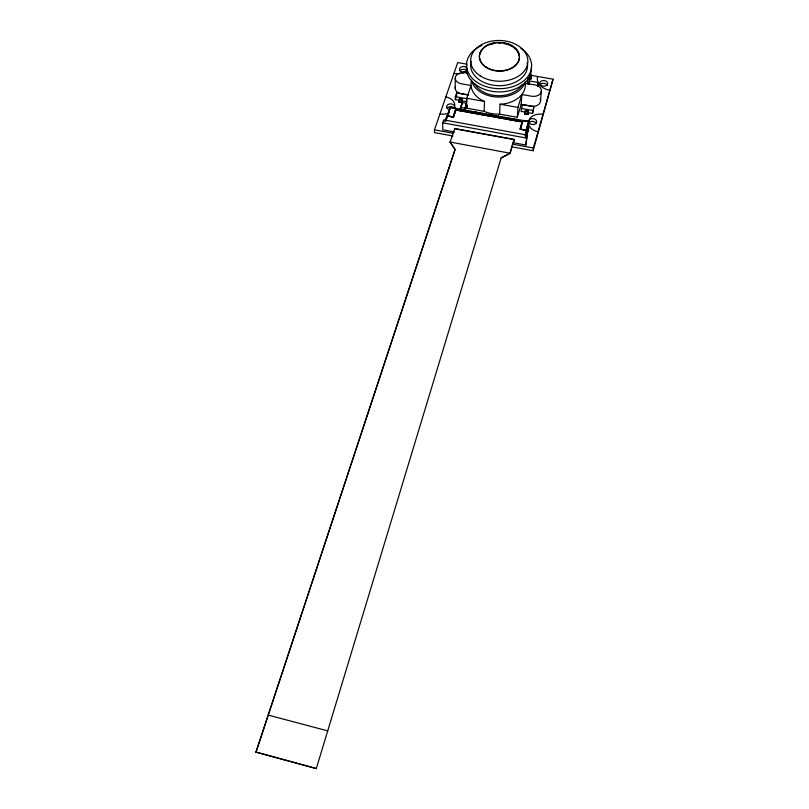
<?xml version="1.0" encoding="UTF-8"?>
<svg xmlns="http://www.w3.org/2000/svg" width="809" height="809" viewBox="0 0 809 809"><rect width="100%" height="100%" fill="white"/><g stroke="black" fill="none" stroke-linecap="round" stroke-linejoin="round"><path stroke-width="1.21" d="M447.64 115.96L453.141 116.961L456.013 108.295L450.542 107.304L445.708 121.522M450.097 108.659L450.107 107.526L455.821 108.396L450.542 107.304M256.008 752.249L455.073 149.564L450.107 142.03L510.014 153.225L501.145 157.957L316.309 768.55L255.937 752.097L455.083 149.422L450.107 142.172M453.485 117.032L447.195 115.889L453.485 117.174L455.922 109.802L522.27 121.765L520.076 129.248L526.477 130.411L520.086 129.106L522.27 121.765M455.184 88.302L455.255 78.331M459.825 100.417L455.315 99.608L455.336 96.645L456.63 92.833L467.926 94.835M453.485 117.174L455.922 109.802M456.61 95.806L456.63 92.833M460.23 110.863L460.715 109.336L460.23 110.863L455.922 109.943M458.915 102.268L459.472 98.749L462.485 99.285L462.05 102.409L458.915 102.268L459.472 98.749M459.148 109.144L456.013 108.436M460.432 109.255L462.131 102.45L460.159 109.903M458.915 101.934L466.409 103.218L464.154 111.571L462.576 111.288L463.061 109.842M464.154 111.571L468.077 112.279L468.553 110.691L470.909 111.258M464.629 110.125L466.409 103.218M470.959 87.999L471 85.43L466.651 98.658L466.601 101.631L462.091 100.822M484.156 111.349L466.581 108.163L466.763 98.263L484.5 101.449L484.156 111.349A26.96 19.608 1.3 0 0 499.568 114.12L517.305 117.285L521.168 104.432L521.906 94.431M466.985 110.55L460.24 109.215L462.07 103.764M468.077 112.279L472.001 112.987L472.476 111.399L474.832 111.966M472.001 112.987L475.935 113.695L476.41 112.107L478.766 112.673M475.935 113.695L476.41 112.107M486.644 114.089L484.278 113.523L483.812 115.111L482.235 114.827L482.71 113.24L480.344 112.815L479.868 114.403L475.935 113.553M479.868 114.403L482.235 114.827M483.812 115.111L484.278 113.523M494.532 115.515L492.175 114.949L491.71 116.536L490.123 116.253L490.588 114.666L488.221 114.231L487.756 115.829L483.822 114.969M487.756 115.829L490.123 116.253M491.71 116.536L492.175 114.949M502.44 116.941L500.073 116.375L499.618 117.962L498.031 117.679L498.496 116.081L496.119 115.657L495.664 117.254L491.71 116.395M495.664 117.254L498.031 117.679M499.568 114.12L500.053 104.23A27.203 19.669 1.3 0 0 525.274 83.266L535.062 84.905A8.05 5.825 2.6 0 1 541.261 91.963A8.05 5.825 2.6 0 1 531.705 96.241L521.856 94.501L517.962 107.395L517.305 117.285M499.618 117.962L500.073 116.375M506.404 117.649L504.037 117.083L503.582 118.68L499.628 117.821M501.145 157.957L510.004 153.366L514.15 139.472M503.582 118.68L507.546 119.398L508.001 117.801L510.378 118.225L509.923 119.823L511.51 120.106L511.966 118.508L514.332 119.085M507.546 119.398L509.923 119.823M511.51 120.106L515.485 120.824L515.93 119.226L518.306 119.793M510.004 153.366L514.039 139.633L454.547 128.762M515.485 120.824L515.93 119.226M528.681 121.38L526.123 130.188L528.681 121.38L519.904 119.944L519.459 121.542L515.495 120.683M519.459 121.542L522.26 121.906M527.953 112.613L532.544 113.432L533.92 106.586L522.432 104.543L521.067 111.379L525.658 112.198M524.768 114.069L525.395 110.53L528.459 111.076L527.953 114.211L524.768 114.069L525.395 110.53M528.499 78.16L527.286 84.065M529.44 79.049L530.289 74.974L531.644 75.207L530.795 79.282L527.428 78.554M529.349 83.964L529.501 81.972M527.832 114.615L528.459 111.076M454.547 128.479L514.059 139.35L513.826 142.829L525.799 145.013L527.195 135.073L443.747 119.894L442.745 122.816L442.776 129.814L454.527 131.968M530.795 79.282L531.644 75.207M527.195 135.073L525.799 145.013M528.671 121.522L523.251 120.693L529.025 121.734L525.092 135.973M532.544 113.432L533.92 106.586M538.389 85.552L538.379 82.397L537.398 85.714M512.178 146.884L533.141 150.737L533.374 147.976L553.063 79.181L530.31 75.217M540.564 100.377L541.423 90.426M553.063 79.181L533.141 150.737M461.929 102.47L462.485 99.285M526.325 134.982L528.125 125.648L526.204 138.288M526.153 135.679L528.59 127.357L526.295 136.033M526.174 137.156L528.742 128.358L526.163 137.297M537.611 86.057L538.642 82.558L529.571 80.981L528.53 84.47M525.193 134.709L529.025 121.734M523.099 120.369L520.521 129.167L526.133 130.047M528.773 84.207L529.571 80.981M517.871 121.259L518.316 119.651M513.897 120.541L514.342 118.943M509.933 119.681L510.378 118.225M505.959 119.105L506.414 117.507M501.995 118.397L502.45 116.799M498.041 117.538L498.496 116.081M494.077 116.961L494.542 115.374M490.133 116.112L490.588 114.666M486.179 115.545L486.644 113.948M482.245 114.686L482.71 113.24M478.301 114.12L478.766 112.532M474.357 113.412L474.832 111.824M470.433 112.704L470.909 111.116M466.5 111.996L466.985 110.459M464.902 110.054L466.712 104.604M464.811 110.742L466.702 105.049M466.581 108.163L467.349 105.848M450.107 142.303L454.688 128.601M458.663 110.58L459.148 109.003M453.141 116.82L456.013 108.295M455.315 99.608L455.963 97.707M445.708 120.258L450.107 107.526M452.989 136.003L434.494 132.605L434.453 129.834L457.712 62.576L467.005 64.194M444.728 121.34L449.167 111.389M529.531 121.471L528.823 122.917A4.025 2.973 2.8 0 1 532.726 121.39A4.025 2.973 2.8 0 1 536.225 123.514M454.112 108.204L454.84 105.221A11.933 8.747 -0.8 0 0 445.83 96.949M529.571 77.391L530.916 77.624M463.709 72.041L467.43 72.699M467.501 73.073L465.094 72.648A7.959 5.734 -0.1 0 0 455.477 76.865A7.959 5.734 -0.1 0 0 461.312 83.792L471.01 85.511M500.053 104.23L517.962 107.395M468.391 95.027L461.181 93.743A7.888 5.724 0 0 1 455.416 86.816M521.168 104.432L530.937 106.161A7.979 5.805 2.7 0 0 538.531 104.533A7.979 5.805 2.7 0 0 540.179 98.88M455.336 96.645L466.651 98.658M521.279 108.416L532.787 110.469M459.33 99.143L462.475 99.618M525.274 110.934L528.429 111.409M459.33 99.638L462.344 100.174M525.233 111.42L528.297 111.976M459.057 101.368L462.07 101.904M524.93 113.159L527.994 113.705M524.798 113.735L527.953 114.211M460.452 107.455L464.74 108.224M459.097 109.286L460.665 109.569M463.011 109.994L464.578 110.277M466.935 110.691L468.502 110.975M470.858 111.399L472.426 111.682M474.782 112.107L476.359 112.39M478.716 112.815L480.293 113.098M482.66 113.533L484.227 113.816M486.593 114.241L488.171 114.524M490.537 114.949L492.115 115.232M494.491 115.657L496.069 115.94M498.445 116.375L500.023 116.658M502.399 117.083L503.987 117.366M506.363 117.801L507.941 118.084M510.327 118.508L511.915 118.802M514.291 119.226L515.879 119.51M518.266 119.944L519.853 120.228M460.23 110.772L462.586 111.197M442.745 122.816L526.325 138.046M434.453 129.834L453 133.232M512.35 144.123L533.374 147.976M255.937 752.097L316.309 768.55M268.264 715.116L327.716 730.871M520.986 48.398A32.572 23.279 1.2 0 1 521.026 82.811A32.572 23.279 1.2 0 1 473.083 79.161A32.572 23.279 1.2 0 1 481.931 45.425M484.5 101.449A27.203 19.669 1.3 0 1 471.222 81.588M525.263 81.82A27.385 19.709 1.2 0 1 497.707 97.06A27.385 19.709 1.2 0 1 471.445 80.142M531.27 67.036A32.471 23.259 1.2 0 1 498 91.892A32.471 23.259 1.2 0 1 466.763 65.074M521.926 84.935A25.575 18.405 1.2 0 1 497.757 95.725A25.575 18.405 1.2 0 1 474.509 83.458M527.225 62.485A28.497 20.367 1.2 0 1 498.627 85.683A28.497 20.367 1.2 0 1 471.05 61.292M479.949 53.89A20.003 14.228 1.2 0 1 481.8 50.441M489.961 44.728A20.003 14.228 1.2 0 1 493.561 43.696M498.657 43.14A20.003 14.228 1.2 0 1 500.731 43.18M503.815 43.524A20.003 14.228 1.2 0 1 508.679 44.849M509.812 45.314A20.003 14.228 1.2 0 1 511.945 46.396M512.926 47.013A20.003 14.228 1.2 0 1 515.535 49.106M516.273 49.875A20.003 14.228 1.2 0 1 519.236 55.679M539.987 84.814A3.944 2.842 2.9 0 1 543.79 83.357A3.944 2.842 2.9 0 1 547.238 85.38M447.144 108.194A3.974 2.923 -0.5 0 1 454.021 108.082M459.967 70.798A3.883 2.791 -0.1 0 1 463.79 69.372A3.883 2.791 -0.1 0 1 467.106 71.354M529.035 120.126A4.035 2.973 2.8 0 1 535.588 119.601A4.035 2.973 2.8 0 1 534.193 124.343A4.035 2.973 2.8 0 1 528.601 121.623L529.743 118.68A12.135 8.939 3.1 0 1 543.001 114.332M467.46 71.273A15.523 11.093 -0.3 0 1 465.782 72.112M463.972 72.79A15.523 11.093 -0.3 0 1 462.05 73.295M460.058 73.619A15.523 11.093 -0.3 0 1 453.96 73.427M467.197 69.968A3.893 2.791 -0.1 0 1 461.251 71.647A3.893 2.791 -0.1 0 1 461.1 67.066A3.893 2.791 -0.1 0 1 467.157 68.522M549.887 90.274A15.775 11.326 3.2 0 1 537.651 76.501M449.652 109.64A3.984 2.923 -0.5 0 1 446.689 106.363A3.984 2.923 -0.5 0 1 450.906 103.886A3.984 2.923 -0.5 0 1 454.607 106.737M449.035 112.926A11.933 8.747 -0.8 0 1 439.954 113.948M538.025 131.715A12.135 8.939 3.1 0 1 528.429 123.17M485.946 67.289A20.013 14.228 1.2 0 0 518.984 60.159A20.013 14.228 1.2 0 0 493.379 43.281A20.013 14.228 1.2 0 0 485.946 67.289M485.956 66.985A20.023 14.228 1.2 0 0 518.994 59.856A20.023 14.228 1.2 0 0 493.389 42.978A20.023 14.228 1.2 0 0 485.956 66.985M480.061 75.763A28.618 20.397 1.2 0 0 527.235 65.428A28.618 20.397 1.2 0 0 490.517 41.34A28.618 20.397 1.2 0 0 480.061 75.763M541.12 85.42A3.954 2.842 2.9 0 0 547.612 84.035A3.954 2.842 2.9 0 0 542.505 80.627A3.954 2.842 2.9 0 0 541.12 85.42"/></g></svg>
